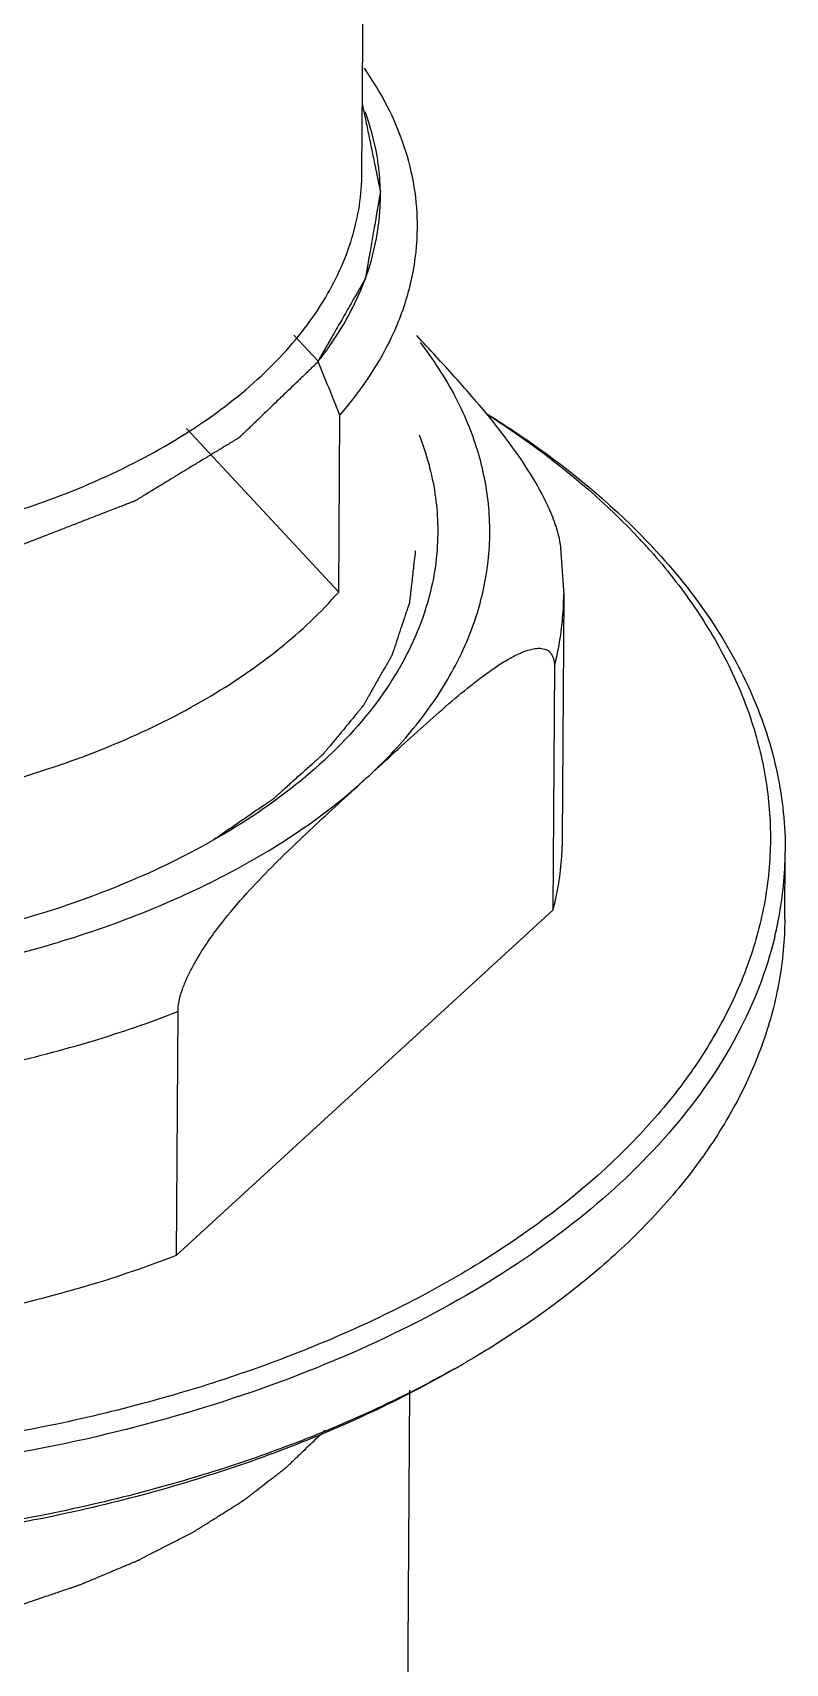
# Model space of a CAD drawing. Header units: millimetres. Extents: x 601 to 1195, y -13 to 407.
# Drawn here: x 1067.64 to 1077.76, y 316.78 to 338.71 of the extents above; entities that cross this region are included whole.
import ezdxf

# ---------------------------------------------------------------- set-up
doc = ezdxf.new("R2010")
doc.units = ezdxf.units.MM
doc.header["$LTSCALE"] = 0.1

msp = doc.modelspace()

# ---------------------------------------------------------------- linework, layer by layer
for p, q in [((1072.07, 336.832), (1072.098, 341.11)), ((1071.481, 334.294), (1071.153, 334.647)), ((1071.757, 331.191), (1069.711, 333.389)), ((1071.757, 331.191), (1071.772, 333.568)), ((1074.737, 331.843), (1074.783, 331.157)), ((1074.783, 331.157), (1074.762, 327.877)), ((1074.658, 330.191), (1074.636, 326.911)), ((1077.755, 326.792), (1077.761, 327.693)), ((1074.636, 326.911), (1069.574, 322.269)), ((1069.595, 325.549), (1069.574, 322.269)), ((1072.646, 310.263), (1072.713, 320.458))]:
    msp.add_line(p, q)
for centre, radius, start, end in [((1069.184, 336.522), 3.134, 359.5921, 5.9993), ((1069.202, 336.522), 3.116, 355.9464, 359.5813), ((1067.8, 337.199), 4.69, 321.7294, 324.4663), ((941.787, 281.879), 139.885, 21.68565, 22.00573), ((1069.672, 326.182), 8.387, 41.5617, 42.9395), ((1069.551, 325.795), 8.792, 42.9397, 44.2004), ((1072.799, 327.727), 4.962, 349.2647, 359.6112), ((1072.643, 327.753), 5.12, 346.4379, 349.3029), ((1063.944, 340.079), 15.591, 286.7753, 291.2532), ((1063.431, 341.811), 17.397, 282.5791, 286.7442), ((1066.437, 332.959), 14.019, 299.3879, 300.0287)]:
    msp.add_arc(centre, radius, start, end)
for points, knots in [([(1072.815, 336.089), (1072.817, 336.272), (1072.788, 336.643), (1072.603, 337.387), (1072.329, 337.911), (1072.104, 338.235)], [0, 0, 0, 0, 0.239835, 0.484072, 1, 1, 1, 1]), ([(1072.077, 337.742), (1072.092, 337.669), (1072.122, 337.523), (1072.16, 337.341), (1072.19, 337.195), (1072.212, 337.085), (1072.235, 336.976), (1072.254, 336.885), (1072.269, 336.812), (1072.28, 336.757), (1072.29, 336.711), (1072.297, 336.675), (1072.303, 336.648), (1072.307, 336.625), (1072.311, 336.607), (1072.314, 336.595), (1072.315, 336.586), (1072.317, 336.58), (1072.318, 336.576), (1072.318, 336.574), (1072.317, 336.572), (1072.317, 336.569), (1072.316, 336.562), (1072.314, 336.552), (1072.312, 336.538), (1072.309, 336.524), (1072.306, 336.506), (1072.3, 336.474), (1072.293, 336.429), (1072.283, 336.374), (1072.274, 336.319), (1072.264, 336.264), (1072.252, 336.191), (1072.236, 336.1), (1072.217, 335.99), (1072.198, 335.881), (1072.182, 335.79), (1072.169, 335.717), (1072.16, 335.662), (1072.151, 335.607), (1072.141, 335.552), (1072.133, 335.507), (1072.128, 335.475), (1072.124, 335.457), (1072.122, 335.443), (1072.12, 335.429), (1072.118, 335.419), (1072.117, 335.412), (1072.116, 335.409), (1072.116, 335.407), (1072.115, 335.405), (1072.113, 335.401), (1072.109, 335.395), (1072.104, 335.386), (1072.098, 335.375), (1072.088, 335.358), (1072.075, 335.336), (1072.06, 335.309), (1072.04, 335.274), (1072.014, 335.23), (1071.984, 335.176), (1071.943, 335.106), (1071.893, 335.017), (1071.832, 334.911), (1071.771, 334.805), (1071.71, 334.699), (1071.659, 334.611), (1071.619, 334.54), (1071.588, 334.487), (1071.563, 334.443), (1071.542, 334.407), (1071.527, 334.381), (1071.512, 334.354), (1071.499, 334.332), (1071.489, 334.315), (1071.483, 334.304), (1071.478, 334.295), (1071.474, 334.288), (1071.471, 334.283), (1071.469, 334.279), (1071.467, 334.277), (1071.467, 334.275), (1071.465, 334.273), (1071.463, 334.271), (1071.459, 334.268), (1071.454, 334.263), (1071.448, 334.257), (1071.44, 334.249), (1071.43, 334.239), (1071.413, 334.224), (1071.393, 334.204), (1071.368, 334.181), (1071.344, 334.157), (1071.311, 334.125), (1071.27, 334.086), (1071.221, 334.039), (1071.156, 333.976), (1071.074, 333.898), (1070.976, 333.803), (1070.878, 333.709), (1070.78, 333.615), (1070.698, 333.536), (1070.633, 333.473), (1070.584, 333.426), (1070.543, 333.387), (1070.51, 333.355), (1070.486, 333.332), (1070.465, 333.312), (1070.449, 333.296), (1070.439, 333.286), (1070.431, 333.279), (1070.425, 333.274), (1070.422, 333.27), (1070.42, 333.268), (1070.417, 333.267), (1070.413, 333.265), (1070.405, 333.26), (1070.393, 333.252), (1070.377, 333.242), (1070.36, 333.232), (1070.338, 333.219), (1070.3, 333.195), (1070.245, 333.162), (1070.18, 333.122), (1070.114, 333.082), (1070.048, 333.042), (1069.961, 332.989), (1069.851, 332.922), (1069.72, 332.843), (1069.589, 332.763), (1069.479, 332.696), (1069.392, 332.643), (1069.326, 332.603), (1069.26, 332.563), (1069.195, 332.523), (1069.14, 332.49), (1069.102, 332.466), (1069.08, 332.453), (1069.063, 332.443), (1069.047, 332.433), (1069.035, 332.425), (1069.026, 332.42), (1069.023, 332.418), (1069.02, 332.417), (1069.017, 332.415), (1069.011, 332.413), (1069.003, 332.41), (1068.989, 332.405), (1068.973, 332.398), (1068.946, 332.388), (1068.912, 332.375), (1068.872, 332.359), (1068.818, 332.338), (1068.751, 332.312), (1068.67, 332.281), (1068.563, 332.239), (1068.428, 332.187), (1068.267, 332.124), (1068.106, 332.061), (1067.891, 331.978), (1067.622, 331.874), (1067.407, 331.79), (1067.299, 331.748)], [0, 0, 0, 0, 0.03125, 0.0625, 0.078125, 0.09375, 0.109375, 0.125, 0.132812, 0.140625, 0.148438, 0.152344, 0.15625, 0.160156, 0.162109, 0.164062, 0.165039, 0.166016, 0.166504, 0.166748, 0.166992, 0.16748, 0.167969, 0.169922, 0.171875, 0.173828, 0.175781, 0.179688, 0.1875, 0.195312, 0.203125, 0.210938, 0.21875, 0.234375, 0.25, 0.265625, 0.28125, 0.289062, 0.296875, 0.304688, 0.3125, 0.320312, 0.324219, 0.326172, 0.328125, 0.330078, 0.332031, 0.33252, 0.333008, 0.333252, 0.333496, 0.333984, 0.334961, 0.335938, 0.337891, 0.339844, 0.34375, 0.347656, 0.351562, 0.359375, 0.367188, 0.375, 0.390625, 0.40625, 0.421875, 0.4375, 0.453125, 0.460938, 0.46875, 0.476562, 0.480469, 0.484375, 0.488281, 0.492188, 0.494141, 0.496094, 0.49707, 0.498047, 0.499023, 0.499512, 0.499756, 0.5, 0.500244, 0.500488, 0.500977, 0.501953, 0.50293, 0.503906, 0.505859, 0.507812, 0.511719, 0.515625, 0.519531, 0.523438, 0.53125, 0.539062, 0.546875, 0.5625, 0.578125, 0.59375, 0.609375, 0.625, 0.632812, 0.640625, 0.648438, 0.652344, 0.65625, 0.660156, 0.662109, 0.664062, 0.665039, 0.666016, 0.666504, 0.666748, 0.666992, 0.66748, 0.667969, 0.669922, 0.671875, 0.673828, 0.675781, 0.679688, 0.6875, 0.695312, 0.703125, 0.710938, 0.71875, 0.734375, 0.75, 0.765625, 0.78125, 0.789062, 0.796875, 0.804688, 0.8125, 0.820312, 0.824219, 0.826172, 0.828125, 0.830078, 0.832031, 0.83252, 0.833008, 0.833252, 0.833496, 0.833984, 0.834961, 0.835938, 0.837891, 0.839844, 0.84375, 0.847656, 0.851562, 0.859375, 0.867188, 0.875, 0.890625, 0.90625, 0.921875, 0.9375, 0.96875, 1, 1, 1, 1]), ([(1072.301, 336.849), (1072.294, 336.917), (1072.256, 337.189), (1072.184, 337.457), (1072.112, 337.651)], [0, 0, 0, 0, 0.246819, 1, 1, 1, 1]), ([(1064.951, 331.729), (1065.443, 331.794), (1066.4, 331.967), (1067.762, 332.365), (1068.99, 332.887), (1070.052, 333.519), (1070.919, 334.247), (1071.567, 335.054), (1071.909, 335.79), (1072.045, 336.385), (1072.069, 336.682), (1072.07, 336.83)], [0, 0, 0, 0, 0.157512, 0.308082, 0.449417, 0.579907, 0.698822, 0.806738, 0.905776, 0.953223, 1, 1, 1, 1]), ([(1071.616, 334.473), (1071.813, 334.75), (1072.138, 335.332), (1072.288, 335.984), (1072.31, 336.302)], [0, 0, 0, 0, 0.516419, 1, 1, 1, 1]), ([(1071.772, 333.568), (1072.089, 333.933), (1072.488, 334.538), (1072.766, 335.426), (1072.814, 335.87), (1072.815, 336.089)], [0, 0, 0, 0, 0.521589, 0.763851, 1, 1, 1, 1]), ([(1072.132, 328.69), (1072.358, 328.897), (1072.77, 329.328), (1073.266, 330.04), (1073.608, 330.786), (1073.788, 331.554), (1073.802, 332.331), (1073.649, 333.103), (1073.334, 333.856), (1073.03, 334.322), (1072.856, 334.548)], [0, 0, 0, 0, 0.140323, 0.271401, 0.394735, 0.51295, 0.629269, 0.747124, 0.869821, 1, 1, 1, 1]), ([(1074.736, 331.843), (1074.723, 331.932), (1074.675, 332.106), (1074.544, 332.421), (1074.348, 332.772), (1074.095, 333.145), (1073.759, 333.582), (1073.329, 334.077), (1072.978, 334.456), (1072.806, 334.641)], [0, 0, 0, 0, 0.078682, 0.155964, 0.298249, 0.4281, 0.549783, 0.779036, 1, 1, 1, 1]), ([(1073.756, 333.585), (1073.955, 333.461), (1074.701, 332.97), (1075.395, 332.396), (1075.854, 331.924)], [0, 0, 0, 0, 0.262965, 1, 1, 1, 1]), ([(1073.768, 333.572), (1073.964, 333.447), (1074.693, 332.951), (1075.369, 332.371), (1075.812, 331.895)], [0, 0, 0, 0, 0.2633, 1, 1, 1, 1]), ([(1072.838, 333.303), (1072.938, 333.049), (1073.082, 332.524), (1073.099, 331.979), (1073.076, 331.714)], [0, 0, 0, 0, 0.505997, 1, 1, 1, 1]), ([(1075.948, 331.746), (1076.16, 331.506), (1076.547, 331.015), (1077.014, 330.226), (1077.345, 329.414), (1077.536, 328.585), (1077.583, 327.75), (1077.488, 326.917), (1077.249, 326.095), (1076.872, 325.293), (1076.361, 324.518), (1075.483, 323.503), (1074.059, 322.349), (1071.986, 321.221), (1069.575, 320.343), (1066.913, 319.749), (1064.098, 319.457), (1061.234, 319.481), (1058.426, 319.817), (1055.778, 320.455), (1053.387, 321.372), (1051.34, 322.533), (1050.192, 323.5), (1049.712, 324.016)], [0, 0, 0, 0, 0.025947, 0.050567, 0.074074, 0.096805, 0.119166, 0.141585, 0.164485, 0.188245, 0.213179, 0.239514, 0.296818, 0.360553, 0.430094, 0.504179, 0.581133, 0.659051, 0.73595, 0.809929, 0.879319, 0.942881, 1, 1, 1, 1]), ([(1072.787, 331.744), (1072.782, 331.7), (1072.772, 331.613), (1072.76, 331.504), (1072.75, 331.417), (1072.743, 331.351), (1072.735, 331.286), (1072.728, 331.221), (1072.722, 331.166), (1072.717, 331.128), (1072.715, 331.106), (1072.713, 331.09), (1072.711, 331.073), (1072.71, 331.061), (1072.709, 331.053), (1072.708, 331.049), (1072.708, 331.045), (1072.706, 331.039), (1072.703, 331.032), (1072.7, 331.021), (1072.695, 331.008), (1072.688, 330.986), (1072.679, 330.958), (1072.667, 330.925), (1072.653, 330.881), (1072.627, 330.804), (1072.59, 330.694), (1072.553, 330.583), (1072.528, 330.506), (1072.513, 330.462), (1072.502, 330.429), (1072.493, 330.402), (1072.485, 330.38), (1072.481, 330.366), (1072.477, 330.355), (1072.475, 330.348), (1072.473, 330.342), (1072.471, 330.338), (1072.469, 330.334), (1072.464, 330.326), (1072.457, 330.314), (1072.448, 330.298), (1072.439, 330.282), (1072.427, 330.261), (1072.406, 330.224), (1072.375, 330.171), (1072.339, 330.107), (1072.302, 330.043), (1072.266, 329.979), (1072.23, 329.915), (1072.193, 329.851), (1072.163, 329.798), (1072.139, 329.755), (1072.123, 329.728), (1072.111, 329.707), (1072.102, 329.691), (1072.095, 329.678), (1072.089, 329.668), (1072.086, 329.663), (1072.084, 329.659), (1072.081, 329.655), (1072.077, 329.65), (1072.069, 329.641), (1072.059, 329.629), (1072.046, 329.613), (1072.03, 329.593), (1072.009, 329.568), (1071.975, 329.527), (1071.934, 329.477), (1071.883, 329.416), (1071.833, 329.355), (1071.783, 329.294), (1071.733, 329.234), (1071.683, 329.173), (1071.641, 329.122), (1071.607, 329.082), (1071.587, 329.056), (1071.57, 329.036), (1071.559, 329.024), (1071.552, 329.015), (1071.548, 329.01), (1071.542, 329.005), (1071.536, 328.999), (1071.525, 328.99), (1071.512, 328.978), (1071.491, 328.959), (1071.465, 328.935), (1071.433, 328.907), (1071.391, 328.869), (1071.318, 328.803), (1071.212, 328.709), (1071.107, 328.614), (1071.034, 328.548), (1070.992, 328.511), (1070.96, 328.482), (1070.934, 328.459), (1070.913, 328.44), (1070.899, 328.428), (1070.889, 328.419), (1070.882, 328.413), (1070.877, 328.408), (1070.871, 328.404), (1070.86, 328.396), (1070.844, 328.385), (1070.819, 328.368), (1070.788, 328.346), (1070.737, 328.312), (1070.674, 328.268), (1070.598, 328.216), (1070.523, 328.164), (1070.447, 328.112), (1070.346, 328.043), (1070.22, 327.957), (1070.119, 327.887), (1070.069, 327.853)], [0, 0, 0, 0, 0.03125, 0.0625, 0.078125, 0.09375, 0.109375, 0.125, 0.140625, 0.148438, 0.152344, 0.15625, 0.160156, 0.164062, 0.165039, 0.166016, 0.166992, 0.167969, 0.169922, 0.171875, 0.175781, 0.179688, 0.1875, 0.195312, 0.203125, 0.21875, 0.25, 0.28125, 0.296875, 0.304688, 0.3125, 0.320312, 0.324219, 0.328125, 0.330078, 0.332031, 0.333008, 0.333984, 0.334961, 0.335938, 0.339844, 0.34375, 0.347656, 0.351562, 0.359375, 0.375, 0.390625, 0.40625, 0.421875, 0.4375, 0.453125, 0.46875, 0.476562, 0.484375, 0.488281, 0.492188, 0.496094, 0.498047, 0.499023, 0.5, 0.500977, 0.501953, 0.503906, 0.507812, 0.511719, 0.515625, 0.523438, 0.53125, 0.546875, 0.5625, 0.578125, 0.59375, 0.609375, 0.625, 0.640625, 0.648438, 0.65625, 0.660156, 0.664062, 0.666016, 0.666992, 0.667969, 0.669922, 0.671875, 0.675781, 0.679688, 0.6875, 0.695312, 0.703125, 0.71875, 0.75, 0.78125, 0.796875, 0.804688, 0.8125, 0.820312, 0.824219, 0.828125, 0.830078, 0.832031, 0.833008, 0.833984, 0.835938, 0.839844, 0.84375, 0.851562, 0.859375, 0.875, 0.890625, 0.90625, 0.921875, 0.9375, 0.96875, 1, 1, 1, 1]), ([(1073.076, 331.714), (1073.06, 331.534), (1072.999, 331.173), (1072.76, 330.454), (1072.233, 329.579), (1071.308, 328.646), (1070.549, 328.129), (1070.133, 327.888)], [0, 0, 0, 0, 0.107891, 0.218423, 0.452698, 0.712036, 1, 1, 1, 1]), ([(1075.987, 331.784), (1076.269, 331.482), (1076.772, 330.857), (1077.343, 329.833), (1077.688, 328.773), (1077.763, 328.049), (1077.761, 327.693)], [0, 0, 0, 0, 0.271465, 0.525557, 0.766325, 1, 1, 1, 1]), ([(1061.528, 328.103), (1062.552, 328.024), (1064.093, 328.04), (1066.089, 328.331), (1067.501, 328.677), (1068.802, 329.142), (1069.963, 329.717), (1070.957, 330.389), (1071.517, 330.916), (1071.757, 331.191)], [0, 0, 0, 0, 0.279535, 0.416546, 0.548798, 0.674449, 0.792034, 0.900621, 1, 1, 1, 1]), ([(1074.658, 330.191), (1074.678, 330.27), (1074.749, 330.588), (1074.782, 330.914), (1074.783, 331.157)], [0, 0, 0, 0, 0.252332, 1, 1, 1, 1]), ([(1072.132, 328.69), (1072.245, 328.794), (1072.471, 329.001), (1072.81, 329.31), (1073.147, 329.612), (1073.43, 329.853), (1073.658, 330.031), (1073.825, 330.154), (1073.991, 330.263), (1074.154, 330.353), (1074.29, 330.409), (1074.396, 330.433), (1074.47, 330.437), (1074.542, 330.423), (1074.607, 330.381), (1074.651, 330.297), (1074.658, 330.229), (1074.658, 330.191)], [0, 0, 0, 0, 0.139894, 0.279369, 0.417349, 0.551979, 0.617196, 0.680376, 0.740863, 0.797775, 0.849929, 0.873854, 0.896219, 0.917397, 0.938974, 0.964993, 1, 1, 1, 1]), ([(1067.977, 326.479), (1068.39, 326.603), (1069.185, 326.881), (1070.298, 327.395), (1071.285, 327.989), (1071.869, 328.449), (1072.132, 328.69)], [0, 0, 0, 0, 0.273044, 0.531742, 0.77434, 1, 1, 1, 1]), ([(1069.595, 325.549), (1069.596, 325.597), (1069.61, 325.699), (1069.654, 325.849), (1069.715, 325.997), (1069.807, 326.181), (1069.933, 326.394), (1070.145, 326.698), (1070.423, 327.037), (1070.765, 327.404), (1071.108, 327.742), (1071.562, 328.169), (1071.905, 328.482), (1072.132, 328.69)], [0, 0, 0, 0, 0.035643, 0.074681, 0.113881, 0.152126, 0.225181, 0.294187, 0.423286, 0.544517, 0.661029, 0.774925, 1, 1, 1, 1]), ([(1070.133, 327.888), (1069.63, 327.597), (1068.527, 327.086), (1066.728, 326.547), (1064.776, 326.22), (1062.748, 326.119), (1060.722, 326.247), (1058.775, 326.6), (1056.983, 327.163), (1055.887, 327.689), (1055.388, 327.986)], [0, 0, 0, 0, 0.113727, 0.236824, 0.366666, 0.500024, 0.63338, 0.763215, 0.8863, 1, 1, 1, 1]), ([(1074.762, 327.877), (1074.761, 327.796), (1074.749, 327.471), (1074.697, 327.148), (1074.636, 326.911)], [0, 0, 0, 0, 0.248708, 1, 1, 1, 1]), ([(1077.755, 326.792), (1077.753, 326.514), (1077.702, 325.954), (1077.483, 325.127), (1077.125, 324.318), (1076.634, 323.536), (1076.013, 322.786), (1074.994, 321.813), (1074.095, 321.194), (1073.452, 320.822)], [0, 0, 0, 0, 0.108088, 0.2182, 0.33218, 0.451558, 0.577488, 0.710717, 1, 1, 1, 1]), ([(1077.62, 326.553), (1077.51, 326.097), (1077.15, 325.178), (1076.268, 323.916), (1075.059, 322.759), (1073.555, 321.73), (1071.792, 320.851), (1069.811, 320.141), (1067.661, 319.616), (1065.392, 319.289), (1063.059, 319.169), (1060.719, 319.257), (1058.428, 319.552), (1056.243, 320.047), (1054.214, 320.729), (1052.392, 321.583), (1050.819, 322.59), (1049.922, 323.383), (1049.535, 323.799)], [0, 0, 0, 0, 0.04399, 0.091397, 0.143276, 0.200054, 0.261636, 0.327525, 0.39693, 0.468854, 0.542166, 0.61566, 0.688126, 0.758406, 0.825452, 0.888395, 0.94667, 1, 1, 1, 1]), ([(1062.432, 325.762), (1063.386, 325.74), (1065.261, 325.835), (1067.101, 326.214), (1067.977, 326.479)], [0, 0, 0, 0, 0.510258, 1, 1, 1, 1]), ([(1069.574, 322.269), (1069.387, 322.196), (1068.61, 321.911), (1067.81, 321.689), (1067.199, 321.552)], [0, 0, 0, 0, 0.242893, 1, 1, 1, 1]), ([(1073.316, 320.745), (1072.587, 320.334), (1070.995, 319.612), (1068.406, 318.851), (1065.606, 318.39), (1062.7, 318.248), (1059.796, 318.428), (1057.002, 318.925), (1054.423, 319.72), (1052.84, 320.462), (1052.117, 320.882)], [0, 0, 0, 0, 0.114061, 0.237218, 0.366906, 0.499994, 0.633083, 0.762774, 0.88594, 1, 1, 1, 1]), ([(1073.309, 320.74), (1072.587, 320.322), (1071.001, 319.587), (1068.416, 318.812), (1065.612, 318.343), (1062.698, 318.197), (1059.786, 318.381), (1056.988, 318.887), (1054.413, 319.696), (1052.838, 320.451), (1052.121, 320.879)], [0, 0, 0, 0, 0.113718, 0.23681, 0.36665, 0.500009, 0.633367, 0.763204, 0.886295, 1, 1, 1, 1]), ([(1067.444, 317.557), (1067.549, 317.593), (1067.706, 317.646), (1067.889, 317.708), (1067.994, 317.744), (1068.072, 317.77), (1068.138, 317.792), (1068.19, 317.81), (1068.223, 317.821), (1068.249, 317.83), (1068.265, 317.836), (1068.279, 317.84), (1068.291, 317.845), (1068.312, 317.854), (1068.343, 317.867), (1068.392, 317.887), (1068.453, 317.913), (1068.552, 317.954), (1068.674, 318.006), (1068.797, 318.057), (1068.895, 318.099), (1068.956, 318.124), (1069.005, 318.145), (1069.036, 318.158), (1069.058, 318.167), (1069.07, 318.172), (1069.081, 318.178), (1069.096, 318.186), (1069.119, 318.198), (1069.149, 318.213), (1069.195, 318.237), (1069.254, 318.267), (1069.324, 318.303), (1069.394, 318.34), (1069.465, 318.376), (1069.535, 318.412), (1069.605, 318.448), (1069.664, 318.478), (1069.71, 318.503), (1069.74, 318.518), (1069.763, 318.53), (1069.781, 318.539), (1069.795, 318.546), (1069.806, 318.552), (1069.811, 318.555), (1069.816, 318.557), (1069.82, 318.559), (1069.825, 318.563), (1069.834, 318.568), (1069.846, 318.576), (1069.862, 318.586), (1069.882, 318.599), (1069.908, 318.615), (1069.949, 318.641), (1070, 318.673), (1070.061, 318.712), (1070.123, 318.75), (1070.184, 318.789), (1070.245, 318.828), (1070.307, 318.866), (1070.358, 318.898), (1070.399, 318.924), (1070.424, 318.94), (1070.445, 318.953), (1070.457, 318.961), (1070.468, 318.968), (1070.475, 318.973), (1070.482, 318.978), (1070.495, 318.989), (1070.516, 319.004), (1070.543, 319.025), (1070.57, 319.046), (1070.606, 319.074), (1070.67, 319.123), (1070.76, 319.193), (1070.851, 319.263), (1070.915, 319.312), (1070.951, 319.34), (1070.978, 319.361), (1071.005, 319.382), (1071.026, 319.397), (1071.039, 319.408), (1071.046, 319.413), (1071.053, 319.419), (1071.061, 319.427), (1071.071, 319.436), (1071.087, 319.452), (1071.108, 319.471), (1071.141, 319.503), (1071.181, 319.542), (1071.23, 319.589), (1071.296, 319.652), (1071.41, 319.761), (1071.508, 319.855), (1071.573, 319.918)], [0, 0, 0, 0, 0.0625, 0.09375, 0.109375, 0.125, 0.140625, 0.148438, 0.15625, 0.160156, 0.164062, 0.166016, 0.167969, 0.171875, 0.179688, 0.1875, 0.203125, 0.21875, 0.25, 0.28125, 0.296875, 0.3125, 0.320312, 0.328125, 0.332031, 0.333984, 0.335938, 0.339844, 0.34375, 0.351562, 0.359375, 0.375, 0.390625, 0.40625, 0.421875, 0.4375, 0.453125, 0.46875, 0.476562, 0.484375, 0.488281, 0.492188, 0.496094, 0.498047, 0.499023, 0.5, 0.500977, 0.501953, 0.503906, 0.507812, 0.511719, 0.515625, 0.523438, 0.53125, 0.546875, 0.5625, 0.578125, 0.59375, 0.609375, 0.625, 0.640625, 0.648438, 0.65625, 0.660156, 0.664062, 0.666016, 0.667969, 0.669922, 0.671875, 0.679688, 0.6875, 0.695312, 0.703125, 0.71875, 0.75, 0.78125, 0.796875, 0.804688, 0.8125, 0.820312, 0.828125, 0.830078, 0.832031, 0.833984, 0.835938, 0.839844, 0.84375, 0.851562, 0.859375, 0.875, 0.890625, 0.90625, 0.9375, 1, 1, 1, 1])]:
    msp.add_open_spline(points, degree=3, knots=knots)

doc.saveas('drawing.dxf')
